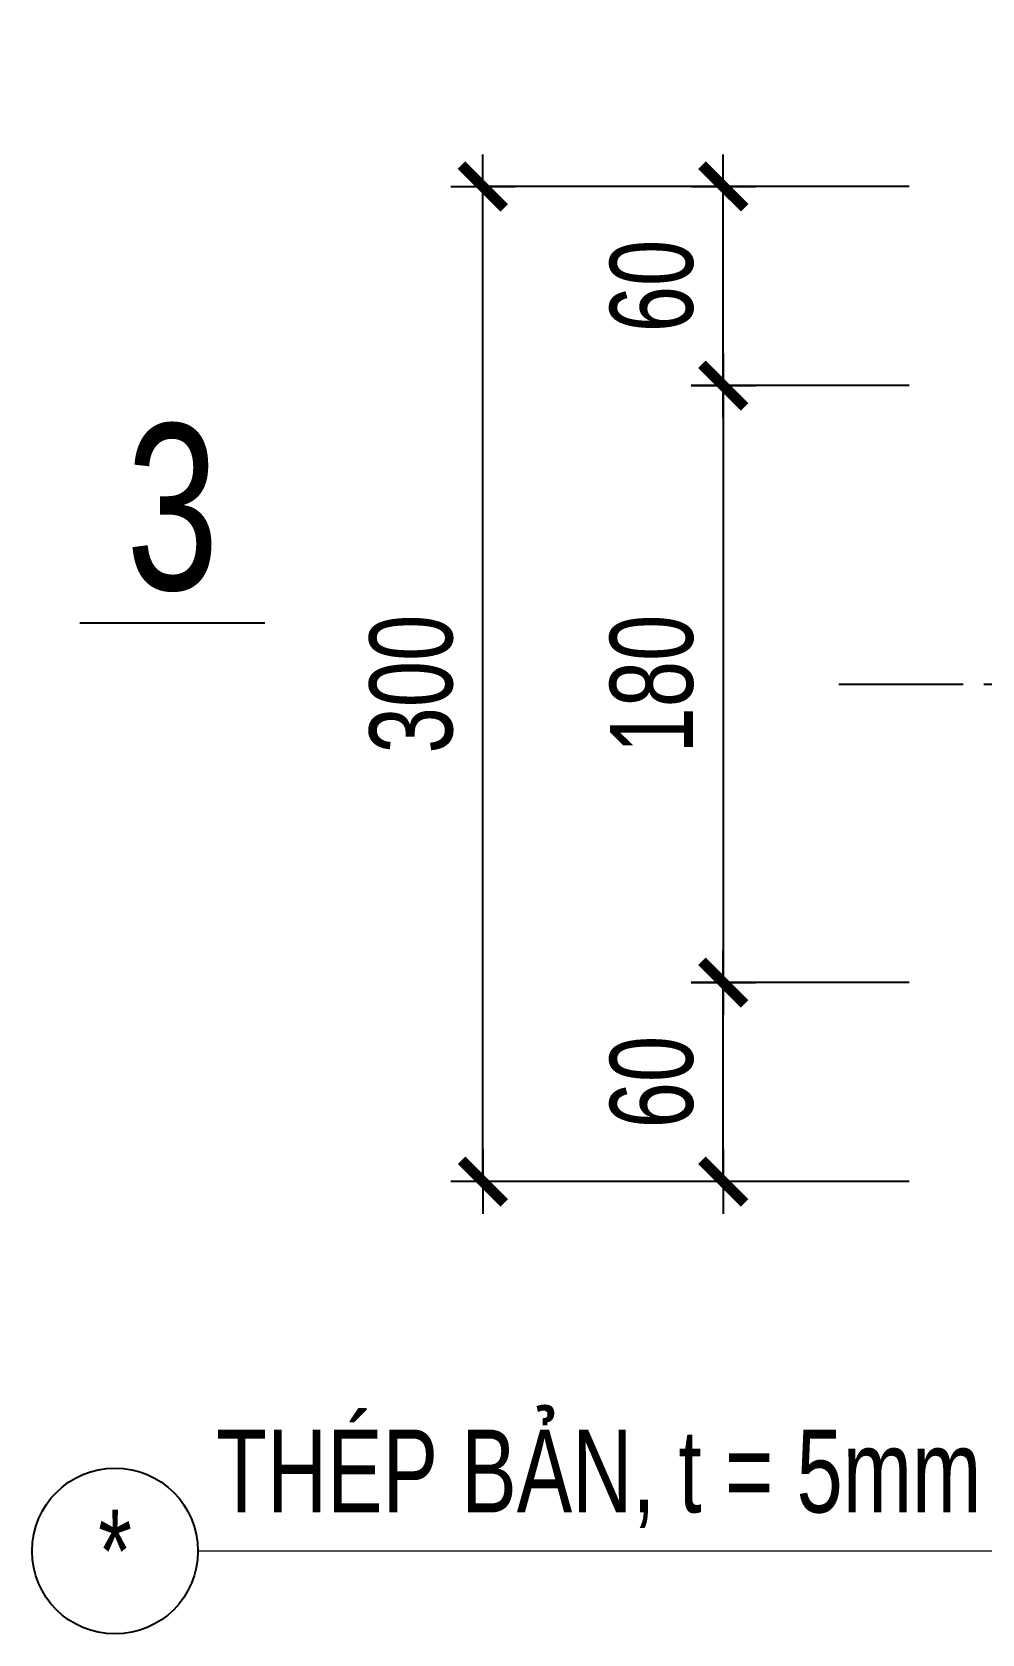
# Model space of a CAD drawing. Header units: millimetres. Extents: x -121190 to 167528, y -50070 to 22631.
# Drawn here: x -56342 to -53480, y 2313 to 7142 of the extents above; entities that cross this region are included whole.
import ezdxf
from ezdxf.enums import TextEntityAlignment as Align

# ---------------------------------------------------------------- set-up
doc = ezdxf.new("R2010")
doc.units = ezdxf.units.MM
doc.header["$MEASUREMENT"] = 0
doc.linetypes.add('CENTER2', pattern=[1.125, 0.75, -0.125, 0.125, -0.125])
doc.layers.get('DEFPOINTS').update_dxf_attribs({"color": 87})
for name, color, linetype in [('02.DIM', 8, 'Continuous'), ('06.TEXT', 2, 'Continuous'), ('14.STEELNUM', 254, 'Continuous'), ('CDC.01.AXIS', 160, 'CENTER2')]:
    doc.layers.add(name, color=color, linetype=linetype)
doc.layers.add('CDC_11.NOTE', color=8, linetype='Continuous', lineweight=18)
doc.styles.add('ARIAL', font='arial.ttf', dxfattribs={"width": 0.6})
doc.styles.add('SMTEXT', font='3t-unicode.shx', dxfattribs={"width": 0.75})
doc.styles.get("Standard").update_dxf_attribs({"font": 'txt_____.ttf'})
doc.dimstyles.new('DIM 1-100', dxfattribs={"dimscale": 100, "dimtxt": 4, "dimasz": 1.5, "dimexe": 1, "dimexo": 0, "dimgap": 1, "dimtad": 1, "dimdec": 0, "dimdsep": 46, "dimtxsty": 'Standard', "dimblk": 'ARCHTICK', "dimcen": 0, "dimdle": 1, "dimclrd": 256, "dimclre": 256, "dimclrt": 7, "dimazin": 2, "dimtp": 0.1, "dimtm": 0.1, "dimtfac": 0.71, "dimtdec": 0, "dimtofl": 0, "dimtmove": 2, "dimatfit": 3, "dimfxl": 1, "dimtolj": 1, "dimlwd": -1, "dimlwe": -1, "dimarcsym": 0})
doc.dimstyles.new('X10', dxfattribs={"dimtxt": 250, "dimasz": 0.8, "dimexe": 0, "dimexo": 0, "dimgap": 90, "dimtad": 1, "dimdec": 0, "dimlfac": 0.1, "dimzin": 13, "dimdsep": 46, "dimtxsty": 'SMTEXT', "dimblk1": 'CHEO', "dimblk2": 'CHEO', "dimsah": 1, "dimcen": 0, "dimclrd": 256, "dimclre": 256, "dimclrt": 2, "dimadec": 0, "dimazin": 0, "dimtfac": 1, "dimtdec": 0, "dimtix": 1, "dimtmove": 2, "dimatfit": 3, "dimldrblk": 'CHEO', "dimfxl": 1, "dimtolj": 1, "dimtzin": 13, "dimarcsym": 0})

# ---------------------------------------------------------------- blocks, each defined once
blk = doc.blocks.new('_ArchTick')
at = {"color": 0, "linetype": 'ByBlock', "const_width": 0.15}
blk.add_lwpolyline([(-0.5, -0.5), (0.5, 0.5)], dxfattribs=at)
blk = doc.blocks.new('CHEO')
at = {"layer": '02.DIM'}
for points in [[(0, 121), (0, -121)], [(-121, 0), (121, 0)]]:
    blk.add_lwpolyline(points, dxfattribs=at)
at = {"layer": '02.DIM', "const_width": 40}
blk.add_lwpolyline([(80.5, 80.4), (-80.4, -80.5)], dxfattribs=at)
blk = doc.blocks.new('*D108')
at = {"layer": '02.DIM', "lineweight": -2, "transparency": 16777216}
for p, q in [((-53699.1, 4276.8), (-54259, 4276.8)), ((-54259, 3677.6), (-54259, 4276)), ((-53699.1, 3676.8), (-54259, 3676.8))]:
    blk.add_line(p, q, dxfattribs=at)
at = {"layer": 'DEFPOINTS', "color": 0, "transparency": 16777216}
for p in [(-54259, 4276.8), (-53699.1, 4276.8), (-53699.1, 3676.8)]:
    blk.add_point(p, dxfattribs=at)
at = {"layer": '02.DIM', "lineweight": -2, "transparency": 16777216, "xscale": 0.8, "yscale": 0.8, "zscale": 0.8}
for p, rotation in [((-54259, 4276.8), 90), ((-54259, 3676.8), 270)]:
    blk.add_blockref('CHEO', p, dxfattribs=dict(at, rotation=rotation))
at = {"layer": '02.DIM', "color": 2, "transparency": 16777216, "insert": (-54474, 3976.8), "char_height": 250, "attachment_point": 5, "rotation": 90, "style": 'SMTEXT'}
blk.add_mtext('\\A1;60', dxfattribs=at)
blk = doc.blocks.new('*D109')
at = {"layer": '02.DIM', "lineweight": -2, "transparency": 16777216}
for p, q in [((-53699.1, 6676.8), (-54259, 6676.8)), ((-54259, 6077.6), (-54259, 6676)), ((-53699.1, 6076.8), (-54259, 6076.8))]:
    blk.add_line(p, q, dxfattribs=at)
at = {"layer": 'DEFPOINTS', "color": 0, "transparency": 16777216}
for p in [(-54259, 6676.8), (-53699.1, 6676.8), (-53699.1, 6076.8)]:
    blk.add_point(p, dxfattribs=at)
at = {"layer": '02.DIM', "lineweight": -2, "transparency": 16777216, "xscale": 0.8, "yscale": 0.8, "zscale": 0.8}
for p, rotation in [((-54259, 6676.8), 90), ((-54259, 6076.8), 270)]:
    blk.add_blockref('CHEO', p, dxfattribs=dict(at, rotation=rotation))
at = {"layer": '02.DIM', "color": 2, "transparency": 16777216, "insert": (-54474, 6376.8), "char_height": 250, "attachment_point": 5, "rotation": 90, "style": 'SMTEXT'}
blk.add_mtext('\\A1;60', dxfattribs=at)
blk = doc.blocks.new('*D115')
at = {"layer": '02.DIM', "lineweight": -2, "transparency": 16777216}
for p, q in [((-53699.1, 6076.8), (-54259, 6076.8)), ((-54259, 6076), (-54259, 4277.6)), ((-53699.1, 4276.8), (-54259, 4276.8))]:
    blk.add_line(p, q, dxfattribs=at)
at = {"layer": 'DEFPOINTS', "color": 0, "transparency": 16777216}
for p in [(-53699.1, 6076.8), (-54259, 4276.8), (-53699.1, 4276.8)]:
    blk.add_point(p, dxfattribs=at)
at = {"layer": '02.DIM', "lineweight": -2, "transparency": 16777216, "xscale": 0.8, "yscale": 0.8, "zscale": 0.8}
for p, rotation in [((-54259, 6076.8), 90), ((-54259, 4276.8), 270)]:
    blk.add_blockref('CHEO', p, dxfattribs=dict(at, rotation=rotation))
at = {"layer": '02.DIM', "color": 2, "transparency": 16777216, "insert": (-54474, 5176.8), "char_height": 250, "attachment_point": 5, "rotation": 90, "style": 'SMTEXT'}
blk.add_mtext('\\A1;180', dxfattribs=at)
blk = doc.blocks.new('*D116')
at = {"layer": '02.DIM', "lineweight": -2, "transparency": 16777216}
for p, q in [((-53699.1, 6676.8), (-54983.6, 6676.8)), ((-54983.6, 3677.6), (-54983.6, 6676)), ((-53699.1, 3676.8), (-54983.6, 3676.8))]:
    blk.add_line(p, q, dxfattribs=at)
at = {"layer": 'DEFPOINTS', "color": 0, "transparency": 16777216}
for p in [(-54983.6, 6676.8), (-53699.1, 6676.8), (-53699.1, 3676.8)]:
    blk.add_point(p, dxfattribs=at)
at = {"layer": '02.DIM', "lineweight": -2, "transparency": 16777216, "xscale": 0.8, "yscale": 0.8, "zscale": 0.8}
for p, rotation in [((-54983.6, 6676.8), 90), ((-54983.6, 3676.8), 270)]:
    blk.add_blockref('CHEO', p, dxfattribs=dict(at, rotation=rotation))
at = {"layer": '02.DIM', "color": 2, "transparency": 16777216, "insert": (-55198.6, 5176.8), "char_height": 250, "attachment_point": 5, "rotation": 90, "style": 'SMTEXT'}
blk.add_mtext('\\A1;300', dxfattribs=at)

msp = doc.modelspace()

# ---------------------------------------------------------------- linework, layer by layer
at = {"layer": '14.STEELNUM', "linetype": 'ByBlock'}
msp.add_circle((-56092.1, 2563.1), 250, dxfattribs=at)
at = {"layer": 'CDC.01.AXIS', "ltscale": 500}
msp.add_line((-53911.3, 5176.8), (-50011.3, 5176.8), dxfattribs=at)

# ---------------------------------------------------------------- texts
at = {"layer": '06.TEXT', "linetype": 'ByBlock', "style": 'SMTEXT', "width": 0.75}
msp.add_text('%%U 3 ', height=500, dxfattribs=at).set_placement((-55919, 5711.2), align=Align.MIDDLE)
at = {"layer": '06.TEXT', "style": 'SMTEXT', "width": 0.75}
msp.add_text('THÉP BẢN, t = 5mm', height=250, dxfattribs=at).set_placement((-55787.1, 2679.4))
at = {"layer": '14.STEELNUM', "linetype": 'ByBlock', "style": 'ARIAL', "width": 0.75}
msp.add_text('*', height=250, dxfattribs=at).set_placement((-56092.1, 2563.1), align=Align.MIDDLE)

# ---------------------------------------------------------------- dimensions: what is measured, and where the dimension line sits
at = {"layer": '02.DIM'}
for base, p1, p2, picture, middle in [((-54983.6, 6676.8), (-53699.1, 3676.8), (-53699.1, 6676.8), '*D116', (-55198.6, 5176.8)), ((-54259, 6676.8), (-53699.1, 6076.8), (-53699.1, 6676.8), '*D109', (-54474, 6376.8)), ((-54259, 4276.8), (-53699.1, 6076.8), (-53699.1, 4276.8), '*D115', (-54474, 5176.8)), ((-54259, 4276.8), (-53699.1, 3676.8), (-53699.1, 4276.8), '*D108', (-54474, 3976.8))]:
    dim = msp.add_linear_dim(base=base, p1=p1, p2=p2, angle=90, dimstyle='X10', dxfattribs=at)
    dim.commit()
    dim.dimension.update_dxf_attribs({"geometry": picture, "text_midpoint": middle})

# ---------------------------------------------------------------- leaders
at = {"layer": 'CDC_11.NOTE'}
for points in [[(-51961.8, 6380.1), (-52567.9, 7408), (-55419.7, 7408)], [(-52210.3, 5211.8), (-52567.9, 7408), (-55419.7, 7408)], [(-52832.6, 4765.9), (-52832.6, 2563.1), (-55842.1, 2563.1)]]:
    msp.add_leader(points, dimstyle='DIM 1-100', dxfattribs=at)

doc.saveas('drawing.dxf')
